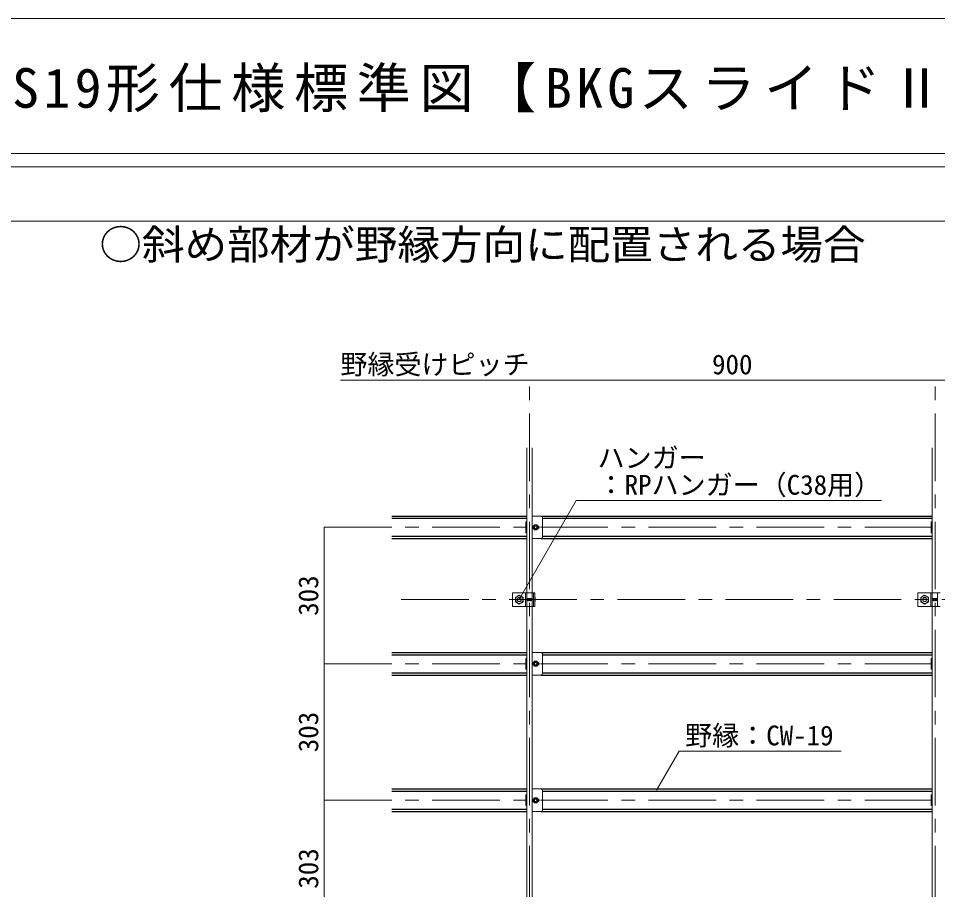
# Model space of a CAD drawing. Units: millimetres at full size, sheet at 1:30; details may follow other scales. Extents: x -5790 to 5910, y -4184 to 4114.
# Drawn here: x -1902 to 139, y 2179 to 4114 of the extents above; entities that cross this region are included whole.
import ezdxf
from ezdxf.enums import TextEntityAlignment as Align

# ---------------------------------------------------------------- set-up
doc = ezdxf.new("R2010")
doc.units = ezdxf.units.MM
doc.header["$LTSCALE"] = 30
for name, pattern in [('CHAIN1', [8, 5, -1, 1, -1]), ('DASHED1', [1.8, 1.2, -0.6]), ('DASHED2', [3, 2, -1])]:
    doc.linetypes.add(name, pattern=pattern)
for name, color, linetype, lineweight in [('4-0_中心線', 4, 'CHAIN1', 9), ('4-1_吊り材', 7, 'Continuous', 18), ('4-2_野縁受け', 3, 'Continuous', 18), ('4-3_野縁', 2, 'Continuous', 25), ('4-5_寸法', 4, 'Continuous', 9), ('4-6_文字', 7, 'Continuous', 18), ('4-A_クリップ', 7, 'Continuous', 18), ('4-B_ビス', 7, 'Continuous', 18), ('F-2', 3, 'Continuous', 18), ('F-6_文字', 7, 'Continuous', 18)]:
    doc.layers.add(name, color=color, linetype=linetype, lineweight=lineweight)
doc.styles.add('ＭＳ ゴシック', font='')
doc.styles.get('ＭＳ ゴシック').set_extended_font_data('MS Gothic')

msp = doc.modelspace()

# ---------------------------------------------------------------- linework, layer by layer
at = {"layer": '4-0_中心線'}
for p, q in [((-766.8, 686.31), (-766.8, 3310.31)), ((133.2, 686.31), (133.2, 3310.31)), ((-1222.8, 2983.81), (1318.2, 2983.81)), ((-1051.8, 2823.31), (1489.2, 2823.31)), ((-1222.8, 2680.81), (1318.2, 2680.81)), ((-1222.8, 2377.81), (1318.2, 2377.81))]:
    msp.add_line(p, q, dxfattribs=at)
at = {"layer": '4-1_吊り材', "linetype": 'DASHED2'}
for p, q in [((-776, 2808.31), (-776, 2838.31)), ((124, 2808.31), (124, 2838.31))]:
    msp.add_line(p, q, dxfattribs=at)
at = {"layer": '4-1_吊り材'}
for p, q in [((-772.8, 2808.31), (-772.8, 2838.31)), ((-761.3, 2808.31), (-761.3, 2838.31)), ((-758.05, 2808.31), (-758.05, 2838.31)), ((-755.14, 2808.31), (-755.14, 2838.31)), ((127.2, 2808.31), (127.2, 2838.31)), ((138.7, 2808.31), (138.7, 2838.31)), ((-798.3, 2818.4), (-789.8, 2813.5)), ((-789.8, 2813.5), (-781.3, 2818.4)), ((-781.3, 2818.4), (-781.3, 2828.22)), ((101.7, 2818.4), (110.2, 2813.5)), ((110.2, 2813.5), (118.7, 2818.4)), ((118.7, 2818.4), (118.7, 2828.22)), ((-804.8, 2808.31), (-755.14, 2808.31)), ((95.2, 2808.31), (144.86, 2808.31))]:
    msp.add_line(p, q, dxfattribs=at)
for points in [[(-755.14, 2838.31), (-804.8, 2838.31), (-804.8, 2808.31)], [(144.86, 2838.31), (95.2, 2838.31), (95.2, 2808.31)], [(-798.3, 2818.4), (-798.3, 2828.22), (-789.8, 2833.13), (-781.3, 2828.22)], [(101.7, 2818.4), (101.7, 2828.22), (110.2, 2833.13), (118.7, 2828.22)]]:
    msp.add_lwpolyline(points, dxfattribs=at)
for centre, radius in [((-789.8, 2823.31), 8.5), ((-789.8, 2823.31), 4.76), ((110.2, 2823.31), 8.5), ((110.2, 2823.31), 4.76)]:
    msp.add_circle(centre, radius, dxfattribs=at)
at = {"layer": '4-1_吊り材', "linetype": 'DASHED1'}
for centre in [(-789.8, 2823.31), (110.2, 2823.31)]:
    msp.add_circle(centre, 4.25, dxfattribs=at)
at = {"layer": '4-2_野縁受け'}
for p, q in [((-772.8, 3160.31), (-772.8, 2838.31)), ((-760.8, 3160.31), (-760.8, 2838.31)), ((127.2, 3160.31), (127.2, 2838.31)), ((-772.8, 2808.31), (-772.8, 1940.81)), ((-760.8, 2808.31), (-760.8, 1940.81)), ((127.2, 2808.31), (127.2, 1940.81))]:
    msp.add_line(p, q, dxfattribs=at)
at = {"layer": '4-3_野縁'}
for p, q in [((-1072.8, 3008.81), (-772.8, 3008.81)), ((-1072.8, 3003.81), (-772.8, 3003.81)), ((-740.8, 3008.81), (127.2, 3008.81)), ((-737.8, 3003.81), (127.2, 3003.81)), ((-1072.8, 2963.81), (-772.8, 2963.81)), ((-737.8, 2963.81), (127.2, 2963.81)), ((-1072.8, 2958.81), (-772.8, 2958.81)), ((-740.8, 2958.81), (127.2, 2958.81)), ((-1072.8, 2705.81), (-772.8, 2705.81)), ((-1072.8, 2700.81), (-772.8, 2700.81)), ((-740.8, 2705.81), (127.2, 2705.81)), ((-737.8, 2700.81), (127.2, 2700.81)), ((-1072.8, 2660.81), (-772.8, 2660.81)), ((-1072.8, 2655.81), (-772.8, 2655.81)), ((-740.8, 2655.81), (127.2, 2655.81)), ((-737.8, 2660.81), (127.2, 2660.81)), ((-1072.8, 2402.81), (-772.8, 2402.81)), ((-1072.8, 2397.81), (-772.8, 2397.81)), ((-740.8, 2402.81), (127.2, 2402.81)), ((-737.8, 2397.81), (127.2, 2397.81)), ((-1072.8, 2357.81), (-772.8, 2357.81)), ((-1072.8, 2352.81), (-772.8, 2352.81)), ((-740.8, 2352.81), (127.2, 2352.81)), ((-737.8, 2357.81), (127.2, 2357.81))]:
    msp.add_line(p, q, dxfattribs=at)
at = {"layer": '4-5_寸法'}
for p, q in [((-1222.8, 2680.81), (-1222.8, 2983.81)), ((-1222.8, 2377.81), (-1222.8, 2680.81))]:
    msp.add_line(p, q, dxfattribs=at)
for points in [[(-1186.8, 3310.31), (133.2, 3310.31), (1033.2, 3310.31)], [(-1222.8, 1165.81), (-1222.8, 1468.81), (-1222.8, 1771.81), (-1222.8, 2074.81), (-1222.8, 2377.81)]]:
    msp.add_lwpolyline(points, dxfattribs=at)
at = {"layer": '4-6_文字'}
for p, q in [((-663.63, 3042.99), (-789.53, 2824.94)), ((-663.63, 3042.99), (14.09, 3042.99)), ((-434.91, 2486.4), (-484.91, 2399.8)), ((-434.91, 2486.4), (-75.21, 2486.4))]:
    msp.add_line(p, q, dxfattribs=at)
at = {"layer": '4-A_クリップ'}
for p, q in [((-740.8, 3008.81), (-760.8, 3008.81)), ((-737.8, 2961.81), (-737.8, 3005.81)), ((-737.8, 3004.53), (-737.8, 2963.09)), ((-772.8, 2971.82), (-775.1, 2971.82)), ((127.2, 2971.82), (124.9, 2971.82)), ((-760.8, 2958.81), (-740.8, 2958.81)), ((-740.8, 2705.81), (-760.8, 2705.81)), ((-737.8, 2658.81), (-737.8, 2702.81)), ((-737.8, 2701.53), (-737.8, 2660.09)), ((-772.8, 2668.82), (-775.1, 2668.82)), ((-760.8, 2655.81), (-740.8, 2655.81)), ((127.2, 2668.82), (124.9, 2668.82)), ((-740.8, 2402.81), (-760.8, 2402.81)), ((-737.8, 2355.81), (-737.8, 2399.81)), ((-737.8, 2398.53), (-737.8, 2357.09)), ((-772.8, 2365.82), (-775.1, 2365.82)), ((-760.8, 2352.81), (-740.8, 2352.81)), ((127.2, 2365.82), (124.9, 2365.82))]:
    msp.add_line(p, q, dxfattribs=at)
for points in [[(-775.1, 2971.82), (-775.1, 2995.82), (-772.8, 2995.82)], [(124.9, 2971.82), (124.9, 2995.82), (127.2, 2995.82)], [(-775.1, 2668.82), (-775.1, 2692.82), (-772.8, 2692.82)], [(124.9, 2668.82), (124.9, 2692.82), (127.2, 2692.82)], [(-775.1, 2365.82), (-775.1, 2389.82), (-772.8, 2389.82)], [(124.9, 2365.82), (124.9, 2389.82), (127.2, 2389.82)]]:
    msp.add_lwpolyline(points, dxfattribs=at)
for centre, radius, start, end in [((-740.8, 3005.81), 3, 0, 90), ((-757.55, 2983.81), 3.25, 94.04304, 265.95748), ((-749.05, 2983.81), 3.25, 274.042, 85.95748), ((-740.8, 2961.81), 3, 270, 0), ((-740.8, 2702.81), 3, 0, 90), ((-757.55, 2680.81), 3.25, 94.04304, 265.95748), ((-749.05, 2680.81), 3.25, 274.042, 85.95748), ((-740.8, 2658.81), 3, 270, 0), ((-740.8, 2399.81), 3, 0, 90), ((-757.55, 2377.81), 3.25, 94.04304, 265.95748), ((-749.05, 2377.81), 3.25, 274.042, 85.95748), ((-740.8, 2355.81), 3, 270, 0)]:
    msp.add_arc(centre, radius, start, end, dxfattribs=at)
at = {"layer": '4-B_ビス'}
for p, q in [((-772.8, 2825.55), (-772.73, 2825.49)), ((-772.8, 2820.86), (-772.73, 2820.8)), ((-772.73, 2825.49), (-772.42, 2821.11)), ((-772.73, 2820.8), (-772.42, 2821.11)), ((-772.42, 2825.49), (-772.11, 2821.11)), ((-771.8, 2825.49), (-771.48, 2821.11)), ((-771.8, 2825.49), (-771.48, 2825.49)), ((-771.48, 2825.49), (-771.17, 2825.8)), ((-771.48, 2825.49), (-771.17, 2821.11)), ((-771.48, 2821.11), (-771.17, 2821.11)), ((-771.17, 2825.8), (-770.86, 2825.49)), ((-770.86, 2825.49), (-770.55, 2821.11)), ((-770.55, 2825.49), (-770.23, 2821.11)), ((-769.92, 2825.49), (-769.61, 2821.11)), ((-769.61, 2825.49), (-769.3, 2821.11)), ((-768.98, 2825.49), (-768.67, 2821.11)), ((-768.67, 2825.49), (-768.36, 2821.11)), ((-768.05, 2825.49), (-767.73, 2821.11)), ((-767.73, 2825.49), (-767.42, 2821.11)), ((-767.11, 2825.49), (-766.8, 2821.11)), ((-766.8, 2825.49), (-766.48, 2821.11)), ((-766.17, 2825.49), (-765.86, 2821.11)), ((-765.86, 2825.49), (-765.55, 2821.11)), ((-765.23, 2825.49), (-764.92, 2821.11)), ((-765.23, 2825.49), (-764.92, 2825.49)), ((-764.92, 2825.49), (-764.61, 2825.8)), ((-764.92, 2825.49), (-764.61, 2821.11)), ((-764.92, 2821.11), (-764.61, 2821.11)), ((-764.61, 2825.8), (-764.3, 2825.49)), ((-764.3, 2825.49), (-763.98, 2821.11)), ((-763.98, 2825.49), (-763.67, 2821.11)), ((-763.36, 2825.49), (-763.05, 2821.11)), ((-763.05, 2825.49), (-762.73, 2821.11)), ((-762.42, 2825.49), (-762.11, 2821.11)), ((-762.11, 2825.49), (-761.8, 2821.11)), ((-761.48, 2825.49), (-761.3, 2825.49)), ((-761.48, 2825.49), (-761.3, 2822.88)), ((-761.48, 2820.8), (-761.3, 2820.99)), ((-754.55, 2819.83), (-754.55, 2826.76)), ((127.2, 2825.55), (127.27, 2825.49)), ((127.2, 2820.86), (127.27, 2820.8)), ((127.27, 2825.49), (127.58, 2821.11)), ((127.27, 2820.8), (127.58, 2821.11)), ((127.58, 2825.49), (127.89, 2821.11)), ((128.2, 2825.49), (128.52, 2821.11)), ((128.2, 2825.49), (128.52, 2825.49)), ((128.52, 2825.49), (128.83, 2825.8)), ((128.52, 2825.49), (128.83, 2821.11)), ((128.52, 2821.11), (128.83, 2821.11)), ((128.83, 2825.8), (129.14, 2825.49)), ((129.14, 2825.49), (129.45, 2821.11)), ((129.45, 2825.49), (129.77, 2821.11)), ((130.08, 2825.49), (130.39, 2821.11)), ((130.39, 2825.49), (130.7, 2821.11)), ((131.02, 2825.49), (131.33, 2821.11)), ((131.33, 2825.49), (131.64, 2821.11)), ((131.95, 2825.49), (132.27, 2821.11)), ((132.27, 2825.49), (132.58, 2821.11)), ((132.89, 2825.49), (133.2, 2821.11)), ((133.2, 2825.49), (133.52, 2821.11)), ((133.83, 2825.49), (134.14, 2821.11)), ((134.14, 2825.49), (134.45, 2821.11)), ((134.77, 2825.49), (135.08, 2821.11)), ((134.77, 2825.49), (135.08, 2825.49)), ((135.08, 2825.49), (135.39, 2825.8)), ((135.08, 2825.49), (135.39, 2821.11)), ((135.08, 2821.11), (135.39, 2821.11)), ((135.39, 2825.8), (135.7, 2825.49)), ((135.7, 2825.49), (136.02, 2821.11)), ((136.02, 2825.49), (136.33, 2821.11)), ((136.64, 2825.49), (136.95, 2821.11)), ((136.95, 2825.49), (137.27, 2821.11)), ((137.58, 2825.49), (137.89, 2821.11)), ((137.89, 2825.49), (138.2, 2821.11)), ((138.52, 2825.49), (138.7, 2825.49)), ((138.52, 2825.49), (138.7, 2822.88)), ((138.52, 2820.8), (138.7, 2820.99))]:
    msp.add_line(p, q, dxfattribs=at)
for points in [[(-756.47, 2978.31), (-759.65, 2983.81), (-756.47, 2989.31), (-750.12, 2989.31), (-746.95, 2983.81), (-750.12, 2978.31)], [(-756.47, 2675.31), (-759.65, 2680.81), (-756.47, 2686.31), (-750.12, 2686.31), (-746.95, 2680.81), (-750.12, 2675.31)], [(-756.47, 2372.31), (-759.65, 2377.81), (-756.47, 2383.31), (-750.12, 2383.31), (-746.95, 2377.81), (-750.12, 2372.31)]]:
    msp.add_lwpolyline(points, close=True, dxfattribs=at)
for points in [[(-772.73, 2825.49), (-772.42, 2825.49), (-772.11, 2825.8), (-771.8, 2825.49)], [(-772.42, 2821.11), (-772.11, 2821.11), (-771.8, 2820.8), (-771.48, 2821.11)], [(-771.17, 2821.11), (-770.86, 2820.8), (-770.55, 2821.11)], [(-770.86, 2825.49), (-770.55, 2825.49), (-770.23, 2825.8), (-769.92, 2825.49)], [(-770.55, 2821.11), (-770.23, 2821.11), (-769.92, 2820.8), (-769.61, 2821.11)], [(-769.92, 2825.49), (-769.61, 2825.49), (-769.3, 2825.8), (-768.98, 2825.49)], [(-769.61, 2821.11), (-769.3, 2821.11), (-768.98, 2820.8), (-768.67, 2821.11)], [(-768.98, 2825.49), (-768.67, 2825.49), (-768.36, 2825.8), (-768.05, 2825.49)], [(-768.67, 2821.11), (-768.36, 2821.11), (-768.05, 2820.8), (-767.73, 2821.11)], [(-768.05, 2825.49), (-767.73, 2825.49), (-767.42, 2825.8), (-767.11, 2825.49)], [(-767.73, 2821.11), (-767.42, 2821.11), (-767.11, 2820.8), (-766.8, 2821.11)], [(-767.11, 2825.49), (-766.8, 2825.49), (-766.48, 2825.8), (-766.17, 2825.49)], [(-766.8, 2821.11), (-766.48, 2821.11), (-766.17, 2820.8), (-765.86, 2821.11)], [(-766.17, 2825.49), (-765.86, 2825.49), (-765.55, 2825.8), (-765.23, 2825.49)], [(-765.86, 2821.11), (-765.55, 2821.11), (-765.23, 2820.8), (-764.92, 2821.11)], [(-764.61, 2821.11), (-764.3, 2820.8), (-763.98, 2821.11)], [(-764.3, 2825.49), (-763.98, 2825.49), (-763.67, 2825.8), (-763.36, 2825.49)], [(-763.98, 2821.11), (-763.67, 2821.11), (-763.36, 2820.8), (-763.05, 2821.11)], [(-763.36, 2825.49), (-763.05, 2825.49), (-762.73, 2825.8), (-762.42, 2825.49)], [(-763.05, 2821.11), (-762.73, 2821.11), (-762.42, 2820.8), (-762.11, 2821.11)], [(-762.42, 2825.49), (-762.11, 2825.49), (-761.8, 2825.8), (-761.48, 2825.49)], [(-762.11, 2821.11), (-761.8, 2821.11), (-761.48, 2820.8)], [(127.27, 2825.49), (127.58, 2825.49), (127.89, 2825.8), (128.2, 2825.49)], [(127.58, 2821.11), (127.89, 2821.11), (128.2, 2820.8), (128.52, 2821.11)], [(128.83, 2821.11), (129.14, 2820.8), (129.45, 2821.11)], [(129.14, 2825.49), (129.45, 2825.49), (129.77, 2825.8), (130.08, 2825.49)], [(129.45, 2821.11), (129.77, 2821.11), (130.08, 2820.8), (130.39, 2821.11)], [(130.08, 2825.49), (130.39, 2825.49), (130.7, 2825.8), (131.02, 2825.49)], [(130.39, 2821.11), (130.7, 2821.11), (131.02, 2820.8), (131.33, 2821.11)], [(131.02, 2825.49), (131.33, 2825.49), (131.64, 2825.8), (131.95, 2825.49)], [(131.33, 2821.11), (131.64, 2821.11), (131.95, 2820.8), (132.27, 2821.11)], [(131.95, 2825.49), (132.27, 2825.49), (132.58, 2825.8), (132.89, 2825.49)], [(132.27, 2821.11), (132.58, 2821.11), (132.89, 2820.8), (133.2, 2821.11)], [(132.89, 2825.49), (133.2, 2825.49), (133.52, 2825.8), (133.83, 2825.49)], [(133.2, 2821.11), (133.52, 2821.11), (133.83, 2820.8), (134.14, 2821.11)], [(133.83, 2825.49), (134.14, 2825.49), (134.45, 2825.8), (134.77, 2825.49)], [(134.14, 2821.11), (134.45, 2821.11), (134.77, 2820.8), (135.08, 2821.11)], [(135.39, 2821.11), (135.7, 2820.8), (136.02, 2821.11)], [(135.7, 2825.49), (136.02, 2825.49), (136.33, 2825.8), (136.64, 2825.49)], [(136.02, 2821.11), (136.33, 2821.11), (136.64, 2820.8), (136.95, 2821.11)], [(136.64, 2825.49), (136.95, 2825.49), (137.27, 2825.8), (137.58, 2825.49)], [(136.95, 2821.11), (137.27, 2821.11), (137.58, 2820.8), (137.89, 2821.11)], [(137.58, 2825.49), (137.89, 2825.49), (138.2, 2825.8), (138.52, 2825.49)], [(137.89, 2821.11), (138.2, 2821.11), (138.52, 2820.8)]]:
    msp.add_lwpolyline(points, dxfattribs=at)
for centre, radius in [((-753.3, 2983.81), 5.24), ((-753.3, 2983.81), 3.5), ((-753.3, 2680.81), 5.24), ((-753.3, 2680.81), 3.5), ((-753.3, 2377.81), 5.24), ((-753.3, 2377.81), 3.5)]:
    msp.add_circle(centre, radius, dxfattribs=at)
at = {"layer": '4-B_ビス', "linetype": 'DASHED1'}
for centre in [(-753.3, 2983.81), (-753.3, 2680.81), (-753.3, 2377.81)]:
    msp.add_circle(centre, 2.75, dxfattribs=at)
at = {"layer": '4-B_ビス'}
for centre, radius, start, end in [((-755.88, 2826.76), 1.33, 303.93712, 56.06288), ((-758.88, 2823.3), 4.33, 329.77861, 30.22139), ((-755.88, 2819.83), 1.33, 303.93712, 56.06288)]:
    msp.add_arc(centre, radius, start, end, dxfattribs=at)
at = {"layer": 'F-2'}
for p, q in [((-5790.28, 4113.86), (5909.72, 4113.86)), ((-5790.28, 3813.86), (5909.72, 3813.86)), ((-5790.28, 3783.86), (5909.72, 3783.86)), ((-5790.28, 3663.86), (5909.72, 3663.86))]:
    msp.add_line(p, q, dxfattribs=at)

# ---------------------------------------------------------------- texts
at = {"layer": '4-5_寸法', "style": 'ＭＳ ゴシック'}
for s, p in [('野縁受けピッチ', (-1186.8, 3310.31)), ('900', (-361.8, 3310.31))]:
    msp.add_text(s, height=43.99, dxfattribs=at).set_placement(p, align=Align.BOTTOM_LEFT)
for p in [(-1222.8, 2787.31), (-1222.8, 2484.31), (-1222.8, 2181.31)]:
    msp.add_text('303', height=43.99, rotation=90, dxfattribs=at).set_placement(p, align=Align.BOTTOM_LEFT)
at = {"layer": '4-6_文字', "color": 4, "style": 'ＭＳ ゴシック'}
for s, p in [('ハンガー', (-615.91, 3102.99)), ('：RPハンガー（C38用）', (-615.91, 3042.99)), ('野縁：CW-19', (-421.58, 2486.4))]:
    msp.add_text(s, height=43.99, dxfattribs=at).set_placement(p, align=Align.BOTTOM_LEFT)
at = {"layer": 'F-6_文字', "style": 'ＭＳ ゴシック', "width": 1.05}
msp.add_text('\u3000○斜め部材が野縁方向に配置される場合', height=65.98, dxfattribs=at).set_placement((-1816.29, 3558.86), align=Align.BOTTOM_LEFT)
at = {"layer": 'F-6_文字', "color": 2, "insert": (-5115.28, 3903.86), "char_height": 87.98, "attachment_point": 7, "style": 'ＭＳ ゴシック'}
msp.add_mtext('\\T1.16;吊り天井の脱落防止対策（新耐震FullPower天井\\~JIS19形仕様標準図【BKGスライドⅡ】）', dxfattribs=at)

doc.saveas('drawing.dxf')
